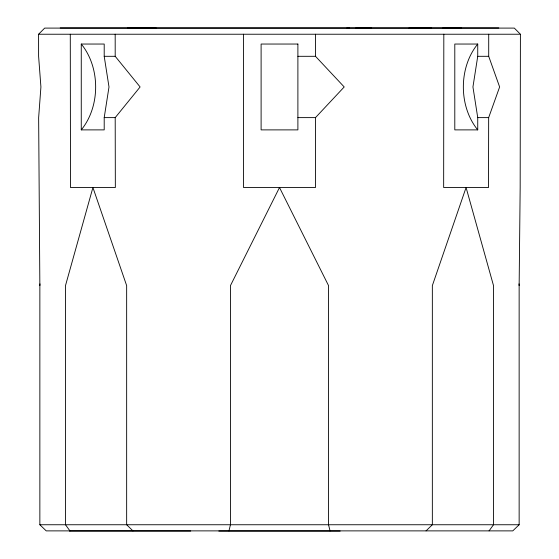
<?xml version="1.0" encoding="UTF-8"?>
<svg xmlns="http://www.w3.org/2000/svg" width="559" height="559" viewBox="0 0 559 559"><rect width="100%" height="100%" fill="white"/><g stroke="black" fill="none" stroke-linecap="round" stroke-linejoin="round"><path stroke-width="0.84" d="M315.507 34.232L315.5 56.305L344.204 86.959L315.486 117.621L315.472 187.517L243.528 187.517L243.493 34.232M443.818 34.232L443.657 187.517L488.51 187.517L488.664 117.621L499.627 86.959L488.706 56.305L488.713 34.232M520.408 34.232L520.17 187.517L519.143 285.621L519.143 524.747L512.771 530.882L46.229 530.882L39.857 524.747L39.857 285.621L38.648 117.621L40.919 86.966L38.606 56.305L38.592 34.232L44.671 28.097L514.329 28.097L520.408 34.232L38.592 34.232M39.857 285.621L39.975 283.881M104.205 117.621L108.998 86.959L104.205 56.305L104.205 44.042L81.265 44.042A59.268 46.341 90 0 1 81.265 129.884L104.205 129.884L104.205 117.621L115.196 117.621L140.113 86.959L115.196 56.305L115.182 34.232M477.735 56.305L472.942 86.959L477.735 117.621L477.735 129.884L454.795 129.884L454.795 44.042L477.735 44.042L477.735 56.305L488.706 56.305M228.959 530.882L230.448 524.747L230.448 285.621L279.5 187.517L328.552 285.621L328.552 524.747L330.041 530.882M489.062 530.882L493.513 524.747L493.513 285.621L466.08 187.517L432.345 285.621L432.345 524.747L426.042 530.882M408.985 28.069L414.687 27.95M355.762 28.104L371.393 27.95M413.387 28.069L431.534 27.95M442.924 27.971L461.608 27.95M60.204 27.95L498.796 27.95M156.206 28.118L127.445 27.95M104.205 56.305L115.196 56.305M297.891 56.305L315.5 56.305M477.735 117.621L488.664 117.621M297.891 117.621L315.486 117.621M39.857 524.747L519.143 524.747M69.4 531.008L190.717 531.008M218.8 531.05L340.2 531.05M144.313 27.95L150.015 28.118M347.013 27.95L349.396 28.104M132.958 530.882L126.655 524.747L126.655 285.621L92.92 187.517L65.487 285.621L65.487 524.747L69.938 530.882M519.025 283.881L519.143 285.621M115.196 117.621L115.343 187.517L70.49 187.517L70.287 34.232M81.265 44.042L81.265 129.884M477.735 129.884A59.268 46.341 90 0 1 477.735 44.042M297.891 44.042L261.109 44.042L261.109 129.884L297.891 129.884L297.891 44.042"/></g></svg>
